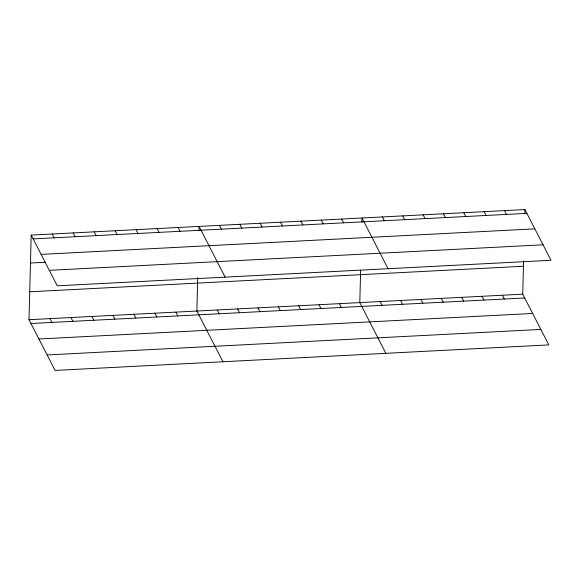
<?xml version="1.0" encoding="UTF-8"?>
<svg xmlns="http://www.w3.org/2000/svg" width="580" height="580" viewBox="0 0 580 580"><rect width="100%" height="100%" fill="white"/><g stroke="black" fill="none" stroke-linecap="round" stroke-linejoin="round"><path stroke-width="0.87" d="M523.595 260.862L522.732 294.183L548.796 344.904L55.071 370.431L29 319.711L31.204 235.096L524.929 209.569L551 260.289L57.268 285.817L31.204 235.096M197.737 277.711L196.867 311.032L222.938 361.753M198.954 230.782L199.07 226.417L225.142 277.138M360.644 270.186L359.796 302.608L385.867 353.329M361.891 222.357L362 217.993L388.071 268.714M524.82 213.933L524.929 209.569M33.154 238.895L526.879 213.36M41.115 254.381L534.84 228.846M30.479 263.015L45.341 262.247M49.314 270.331L543.039 244.804M29.725 291.791L523.457 266.256M29 319.711L522.732 294.183M30.95 323.502L524.683 297.975M38.911 338.988L532.636 313.461M47.111 354.945L540.843 329.418M504.564 210.62L506.514 214.419M484.198 211.671L486.149 215.47M463.833 212.73L465.784 216.521M502.367 295.235L504.317 299.034M443.468 213.781L445.418 217.573M481.995 296.286L483.945 300.085M423.103 214.832L425.053 218.631M461.629 297.344L463.579 301.136M402.738 215.883L404.688 219.682M441.264 298.395L443.214 302.187M382.365 216.942L384.315 220.733M420.899 299.447L422.849 303.246M400.534 300.498L402.484 304.297M341.635 219.044L343.585 222.843M380.168 301.556L382.118 305.348M321.269 220.095L323.219 223.894M300.904 221.154L302.854 224.946M339.43 303.659L341.381 307.458M280.539 222.205L282.489 225.997M319.065 304.71L321.015 308.509M260.166 223.256L262.117 227.055M298.7 305.769L300.65 309.56M239.801 224.308L241.751 228.107M278.335 306.82L280.285 310.612M219.436 225.366L221.386 229.158M257.969 307.871L259.92 311.67M237.604 308.923L239.554 312.721M178.089 227.498L180.039 231.297M217.232 309.981L219.182 313.773M157.1 228.585L159.05 232.384M136.119 229.673L138.069 233.464M175.885 312.113L177.835 315.911M115.137 230.753L117.087 234.552M154.903 313.2L156.854 316.999M94.156 231.84L96.106 235.639M133.915 314.287L135.865 318.079M73.167 232.928L75.117 236.72M112.933 315.368L114.883 319.167M52.186 234.008L54.136 237.807M91.952 316.455L93.902 320.247M70.97 317.543L72.92 321.334M49.981 318.623L51.932 322.422"/></g></svg>
